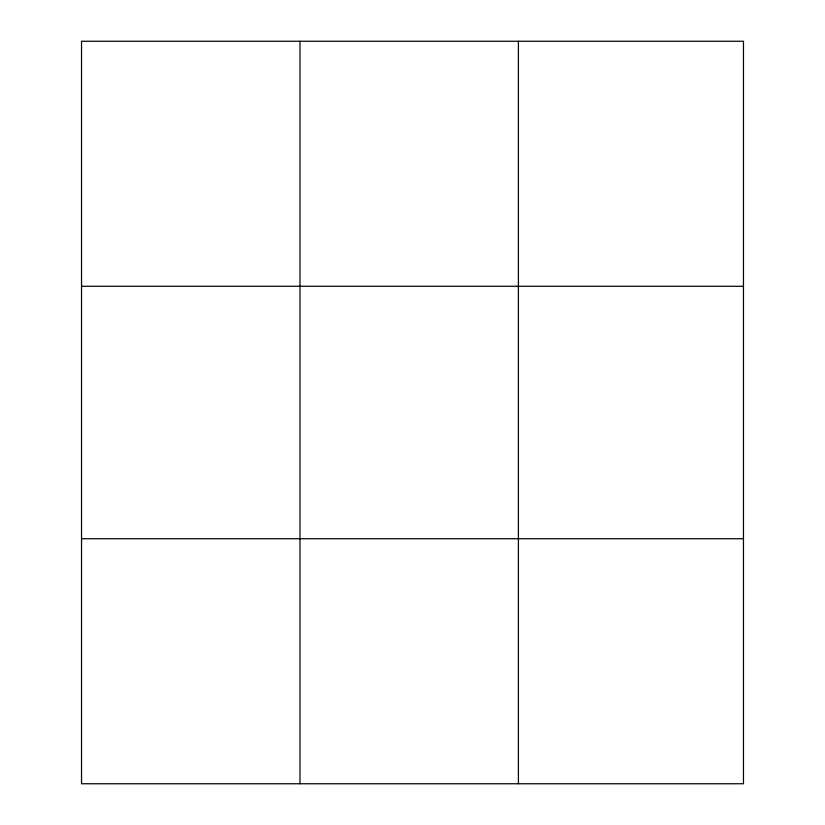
<?xml version="1.0" encoding="UTF-8"?>
<svg xmlns="http://www.w3.org/2000/svg" width="825" height="825" viewBox="0 0 825 825"><rect width="100%" height="100%" fill="white"/><g stroke="black" fill="none" stroke-linecap="round" stroke-linejoin="round"><path stroke-width="1.24" d="M299.97 41.25L299.97 783.75M518.409 41.25L518.409 783.75M81.531 286.275L743.469 286.275M81.531 538.725L743.469 538.725M743.469 722.494L743.469 783.75L81.531 783.75L81.531 41.25L743.469 41.25L743.469 722.494"/></g></svg>
